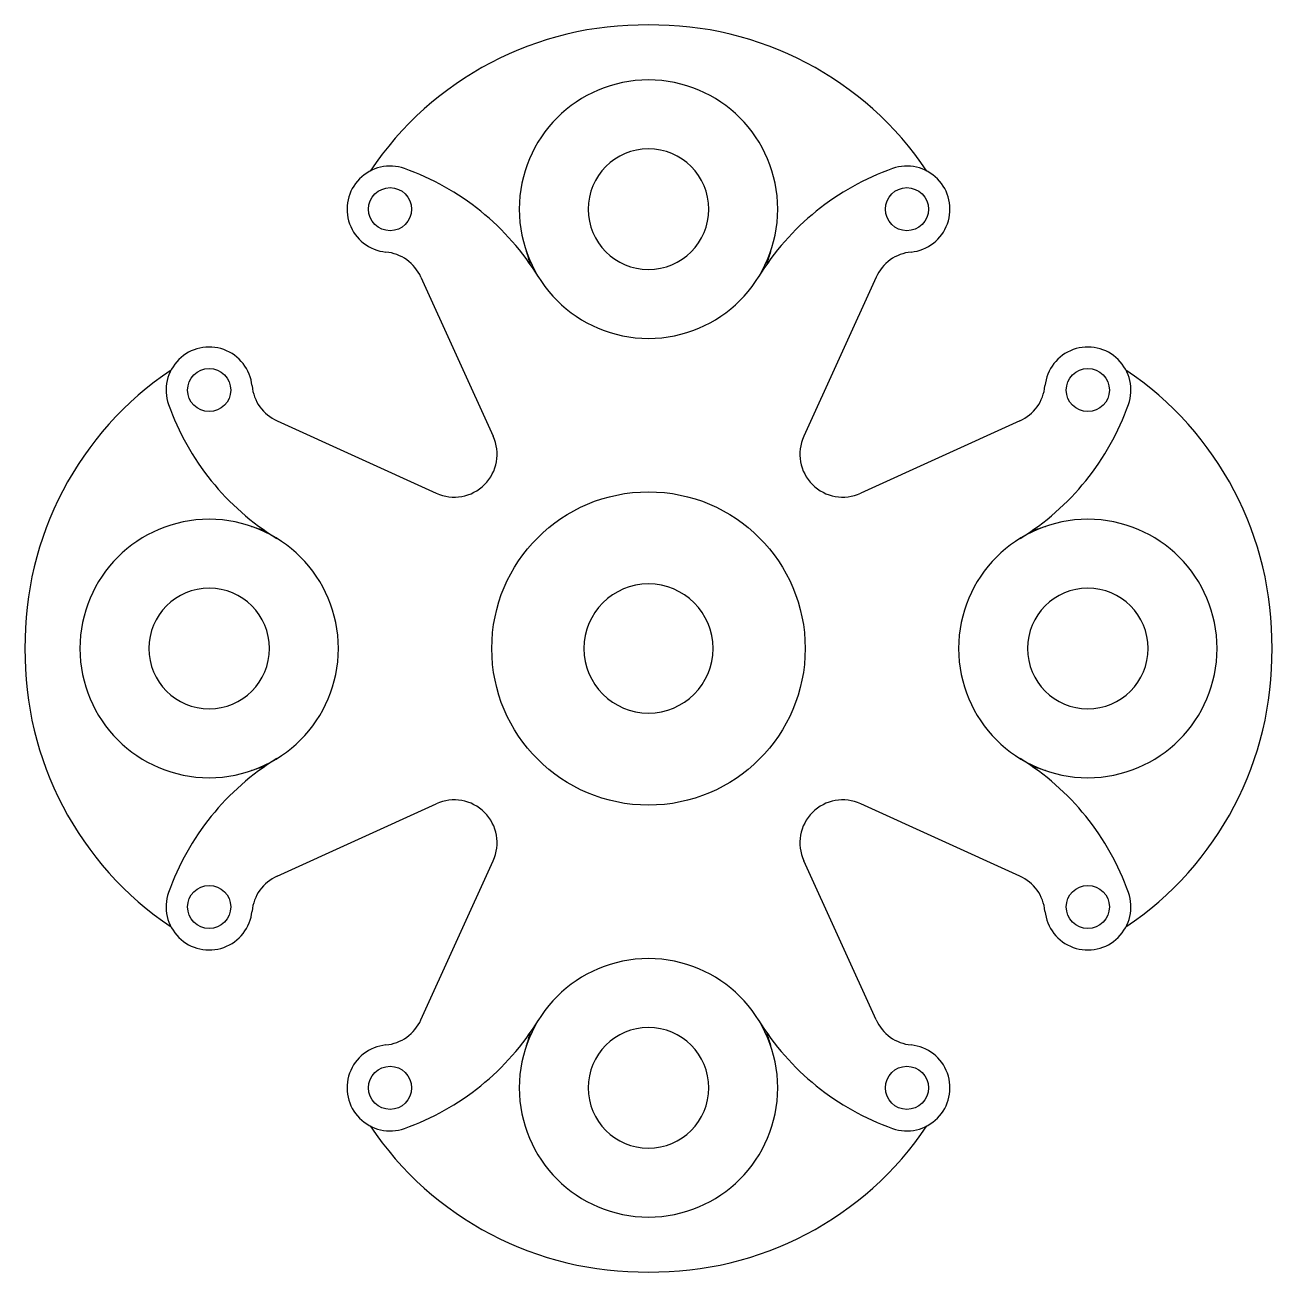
# Model space of a CAD drawing. Header units: millimetres. Extents: x 7994 to 15592, y 1649 to 9248.
import ezdxf

# ---------------------------------------------------------------- set-up
doc = ezdxf.new("R2010")
doc.units = ezdxf.units.MM
doc.header["$MEASUREMENT"] = 0
for name, color, linetype in [('Cercuri', 10, 'Continuous'), ('Curbe exterior', 51, 'Continuous'), ('Linii curbe', 72, 'Continuous')]:
    doc.layers.add(name, color=color, linetype=linetype)

msp = doc.modelspace()

# ---------------------------------------------------------------- linework, layer by layer
at = {"layer": 'Cercuri'}
for centre, radius in [((10218.2, 8125.3), 131.2), ((13367.3, 8125.3), 131.2), ((9116, 7023.1), 131.2), ((14469.5, 7023.1), 131.2), ((11792.7, 5448.6), 954.6), ((9116, 3874), 131.2), ((14469.5, 3874), 131.2), ((10218.2, 2771.8), 131.2), ((13367.3, 2771.8), 131.2)]:
    msp.add_circle(centre, radius, dxfattribs=at)
for centre, radius, start, end in [((11792.7, 8125.3), 787.3, 90, 270), ((11792.7, 8125.3), 787.3, 270, 90), ((11792.7, 8125.3), 367.4, 90, 270), ((11792.7, 8125.3), 367.4, 270, 90), ((9116, 5448.6), 787.3, 0, 180), ((14469.5, 5448.6), 787.3, 0, 180), ((9116, 5448.6), 367.4, 0, 180), ((11792.7, 5448.6), 393.6, 90, 270), ((11792.7, 5448.6), 393.6, 270, 90), ((14469.5, 5448.6), 367.4, 0, 180), ((9116, 5448.6), 787.3, 180, 0), ((9116, 5448.6), 367.4, 180, 0), ((14469.5, 5448.6), 787.3, 180, 0), ((14469.5, 5448.6), 367.4, 180, 0), ((11792.7, 2771.8), 787.3, 90, 270), ((11792.7, 2771.8), 787.3, 270, 90), ((11792.7, 2771.8), 367.4, 90, 270), ((11792.7, 2771.8), 367.4, 270, 90)]:
    msp.add_arc(centre, radius, start, end, dxfattribs=at)
at = {"layer": 'Curbe exterior'}
for centre, start, end in [((11767.3, 7234.3), 89.27472, 146.08546), ((11818.2, 7234.3), 33.91454, 90.72528), ((10007.1, 5474.1), 123.91454, 180.72528), ((13578.4, 5474.1), 359.27472, 56.08546), ((10007.1, 5423.1), 179.27472, 236.08546), ((13578.4, 5423.1), 303.91454, 0.72528), ((11767.3, 3662.9), 213.91454, 270.72528), ((11818.2, 3662.9), 269.27472, 326.08546)]:
    msp.add_arc(centre, 2013.5, start, end, dxfattribs=at)
at = {"layer": 'Linii curbe'}
for p, q in [((10406.3, 7711.5), (10847.1, 6741.7)), ((13179.2, 7711.5), (12738.4, 6741.7)), ((9529.8, 6835.1), (10499.6, 6394.2)), ((14055.7, 6835.1), (13085.9, 6394.2)), ((9529.8, 4062.1), (10499.6, 4502.9)), ((14055.7, 4062.1), (13085.9, 4502.9)), ((10406.3, 3185.6), (10847.1, 4155.4)), ((13179.2, 3185.6), (12738.4, 4155.4))]:
    msp.add_line(p, q, dxfattribs=at)
for centre, radius, start, end in [((10218.2, 8125.3), 262.4, 70.52878, 264.44395), ((9780.8, 6888.2), 1574.6, 31.58634, 70.52878), ((13804.7, 6888.2), 1574.6, 109.47122, 148.41366), ((13367.3, 8125.3), 262.4, 275.55605, 109.47122), ((10167.4, 7602.9), 262.4, 24.44395, 84.44395), ((10305.7, 7607.8), 787.3, 13.37956, 19.18814), ((13279.8, 7607.8), 787.3, 160.81186, 166.62044), ((13418.1, 7602.9), 262.4, 95.55605, 155.55605), ((9116, 7023.1), 262.4, 5.55605, 199.47122), ((14469.5, 7023.1), 262.4, 340.52878, 174.44395), ((9638.4, 7074), 262.4, 185.55605, 245.55605), ((13947.1, 7074), 262.4, 294.44395, 354.44395), ((10353.1, 7460.5), 1574.6, 199.47122, 238.41366), ((13232.4, 7460.5), 1574.6, 301.58634, 340.52878), ((10608.2, 6633.1), 262.4, 245.55605, 24.44395), ((12977.3, 6633.1), 262.4, 155.55605, 294.44395), ((9633.5, 6935.7), 787.3, 250.81186, 256.62044), ((13952, 6935.7), 787.3, 283.37956, 289.18814), ((10353.1, 3436.6), 1574.6, 121.58634, 160.52878), ((9633.5, 3961.5), 787.3, 103.37956, 109.18814), ((13232.4, 3436.6), 1574.6, 19.47122, 58.41366), ((13952, 3961.5), 787.3, 70.81186, 76.62044), ((10608.2, 4264), 262.4, 335.55605, 114.44395), ((12977.3, 4264), 262.4, 65.55605, 204.44395), ((9638.4, 3823.2), 262.4, 114.44395, 174.44395), ((13947.1, 3823.2), 262.4, 5.55605, 65.55605), ((9116, 3874), 262.4, 160.52878, 354.44395), ((14469.5, 3874), 262.4, 185.55605, 19.47122), ((10167.4, 3294.2), 262.4, 275.55605, 335.55605), ((9780.8, 4008.9), 1574.6, 289.47122, 328.41366), ((13804.7, 4008.9), 1574.6, 211.58634, 250.52878), ((13418.1, 3294.2), 262.4, 204.44395, 264.44395), ((10305.7, 3289.3), 787.3, 340.81186, 346.62044), ((13279.8, 3289.3), 787.3, 193.37956, 199.18814), ((10218.2, 2771.8), 262.4, 95.55605, 289.47122), ((13367.3, 2771.8), 262.4, 250.52878, 84.44395)]:
    msp.add_arc(centre, radius, start, end, dxfattribs=at)

doc.saveas('drawing.dxf')
